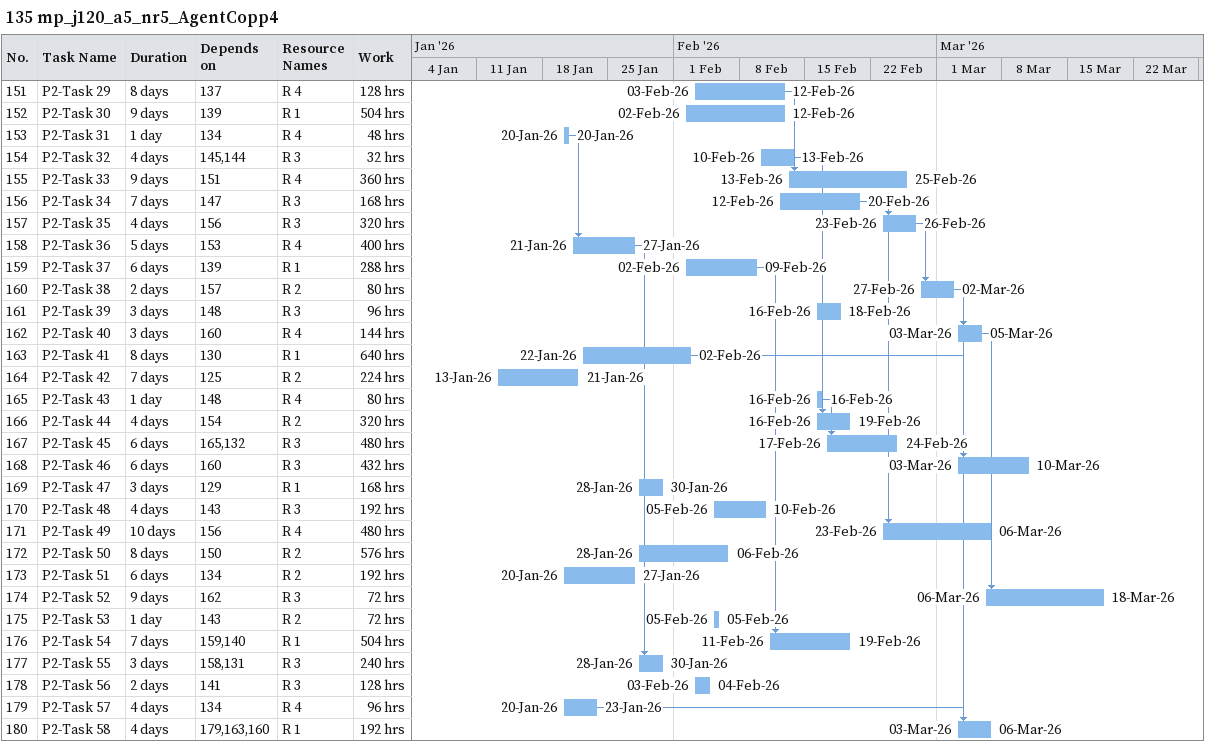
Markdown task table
135 mp_j120_a5_nr5_AgentCopp4

| ID | Task | Duration | Start | Finish | Predecessors | Resources | Work (h) |
|---|---|---|---|---|---|---|---|
| 151 | P2-Task 29 | 8d | 2026-02-03 | 2026-02-12 | 137 | R 4 | 128 |
| 152 | P2-Task 30 | 9d | 2026-02-02 | 2026-02-12 | 139 | R 1 | 504 |
| 153 | P2-Task 31 | 1d | 2026-01-20 | 2026-01-20 | 134 | R 4 | 48 |
| 154 | P2-Task 32 | 4d | 2026-02-10 | 2026-02-13 | 145, 144 | R 3 | 32 |
| 155 | P2-Task 33 | 9d | 2026-02-13 | 2026-02-25 | 151 | R 4 | 360 |
| 156 | P2-Task 34 | 7d | 2026-02-12 | 2026-02-20 | 147 | R 3 | 168 |
| 157 | P2-Task 35 | 4d | 2026-02-23 | 2026-02-26 | 156 | R 3 | 320 |
| 158 | P2-Task 36 | 5d | 2026-01-21 | 2026-01-27 | 153 | R 4 | 400 |
| 159 | P2-Task 37 | 6d | 2026-02-02 | 2026-02-09 | 139 | R 1 | 288 |
| 160 | P2-Task 38 | 2d | 2026-02-27 | 2026-03-02 | 157 | R 2 | 80 |
| 161 | P2-Task 39 | 3d | 2026-02-16 | 2026-02-18 | 148 | R 3 | 96 |
| 162 | P2-Task 40 | 3d | 2026-03-03 | 2026-03-05 | 160 | R 4 | 144 |
| 163 | P2-Task 41 | 8d | 2026-01-22 | 2026-02-02 | 130 | R 1 | 640 |
| 164 | P2-Task 42 | 7d | 2026-01-13 | 2026-01-21 | 125 | R 2 | 224 |
| 165 | P2-Task 43 | 1d | 2026-02-16 | 2026-02-16 | 148 | R 4 | 80 |
| 166 | P2-Task 44 | 4d | 2026-02-16 | 2026-02-19 | 154 | R 2 | 320 |
| 167 | P2-Task 45 | 6d | 2026-02-17 | 2026-02-24 | 165, 132 | R 3 | 480 |
| 168 | P2-Task 46 | 6d | 2026-03-03 | 2026-03-10 | 160 | R 3 | 432 |
| 169 | P2-Task 47 | 3d | 2026-01-28 | 2026-01-30 | 129 | R 1 | 168 |
| 170 | P2-Task 48 | 4d | 2026-02-05 | 2026-02-10 | 143 | R 3 | 192 |
| 171 | P2-Task 49 | 10d | 2026-02-23 | 2026-03-06 | 156 | R 4 | 480 |
| 172 | P2-Task 50 | 8d | 2026-01-28 | 2026-02-06 | 150 | R 2 | 576 |
| 173 | P2-Task 51 | 6d | 2026-01-20 | 2026-01-27 | 134 | R 2 | 192 |
| 174 | P2-Task 52 | 9d | 2026-03-06 | 2026-03-18 | 162 | R 3 | 72 |
| 175 | P2-Task 53 | 1d | 2026-02-05 | 2026-02-05 | 143 | R 2 | 72 |
| 176 | P2-Task 54 | 7d | 2026-02-11 | 2026-02-19 | 159, 140 | R 1 | 504 |
| 177 | P2-Task 55 | 3d | 2026-01-28 | 2026-01-30 | 158, 131 | R 3 | 240 |
| 178 | P2-Task 56 | 2d | 2026-02-03 | 2026-02-04 | 141 | R 3 | 128 |
| 179 | P2-Task 57 | 4d | 2026-01-20 | 2026-01-23 | 134 | R 4 | 96 |
| 180 | P2-Task 58 | 4d | 2026-03-03 | 2026-03-06 | 179, 163, 160 | R 1 | 192 |
